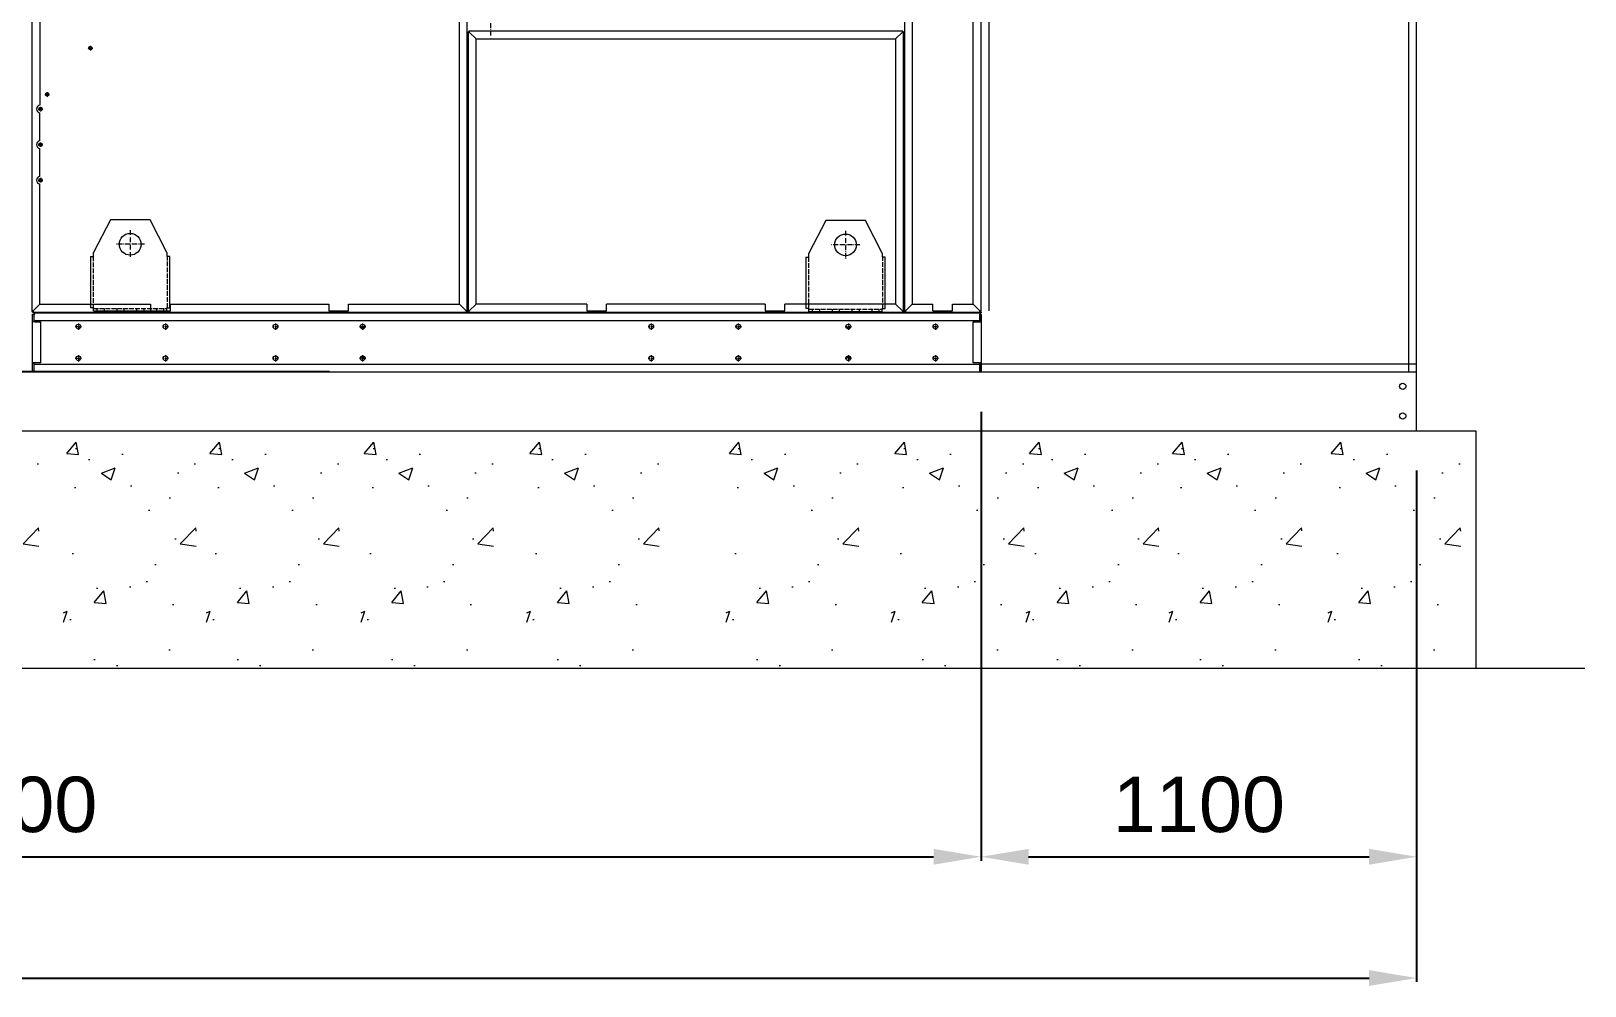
# Model space of a CAD drawing. Header units: millimetres. Extents: x -661502 to 32907, y -140885 to 22606.
# Drawn here: x 16593 to 20518, y 7843 to 10256 of the extents above; entities that cross this region are included whole.
import ezdxf

# ---------------------------------------------------------------- set-up
doc = ezdxf.new("R2010")
doc.units = ezdxf.units.MM
doc.linetypes.add('DASHDOT', pattern=[18.5, 12, -3, 0.5, -3])
doc.linetypes.add('DASHED', pattern=[15, 12, -3])
doc.layers.add('냉각탑_기초', color=23, linetype='Continuous')
doc.styles.get("Standard").update_dxf_attribs({"font": 'arial.ttf'})
doc.dimstyles.new('1.40', dxfattribs={"dimscale": 20, "dimtxt": 1.5, "dimasz": 1, "dimexe": 0.5, "dimexo": 0.5, "dimgap": 0.5, "dimtad": 1, "dimdec": 0, "dimzin": 0, "dimdsep": 46, "dimtxsty": 'Standard', "dimcen": 0, "dimclrd": 2, "dimclre": 2, "dimclrt": 3, "dimadec": 0, "dimazin": 0, "dimtfac": 1, "dimtdec": 0, "dimtmove": 0, "dimatfit": 0, "dimfxl": 1, "dimtolj": 1, "dimtzin": 0, "dimlwd": -1, "dimlwe": -1, "dimarcsym": 0})

# ---------------------------------------------------------------- blocks, each defined once
blk = doc.blocks.new('*D350')
at = {"color": 2, "transparency": 16777216}
for p, q in [((14092.7, 9293.8), (14092.7, 8159.1)), ((18992.7, 9293.8), (18992.7, 8159.1)), ((14212.7, 8169.1), (18872.7, 8169.1))]:
    blk.add_line(p, q, dxfattribs=at)
for points in [[(14212.7, 8189.1), (14212.7, 8149.1), (14092.7, 8169.1)], [(18872.7, 8189.1), (18872.7, 8149.1), (18992.7, 8169.1)]]:
    blk.add_solid(points, dxfattribs=at)
at = {"layer": 'Defpoints', "color": 0, "transparency": 16777216}
for p in [(14092.7, 9393.8), (18992.7, 9393.8), (18992.7, 8169.1)]:
    blk.add_point(p, dxfattribs=at)
at = {"color": 3, "lineweight": 5, "transparency": 16777216, "insert": (16542.7, 8300.5), "char_height": 140, "attachment_point": 5}
blk.add_mtext('\\A1;4900', dxfattribs=at)
blk = doc.blocks.new('*D351')
at = {"color": 2, "transparency": 16777216}
for p, q in [((18992.7, 9293.8), (18992.7, 8159.1)), ((20092.7, 9145.4), (20092.7, 8159.1)), ((19112.7, 8169.1), (19972.7, 8169.1))]:
    blk.add_line(p, q, dxfattribs=at)
for points in [[(19112.7, 8189.1), (19112.7, 8149.1), (18992.7, 8169.1)], [(19972.7, 8189.1), (19972.7, 8149.1), (20092.7, 8169.1)]]:
    blk.add_solid(points, dxfattribs=at)
at = {"layer": 'Defpoints', "color": 0, "transparency": 16777216}
for p in [(18992.7, 9393.8), (20092.7, 9245.4), (20092.7, 8169.1)]:
    blk.add_point(p, dxfattribs=at)
at = {"color": 3, "lineweight": 5, "transparency": 16777216, "insert": (19542.7, 8300.5), "char_height": 140, "attachment_point": 5}
blk.add_mtext('\\A1;1100', dxfattribs=at)
blk = doc.blocks.new('*D352')
at = {"color": 2, "transparency": 16777216}
for p, q in [((12392.7, 9145.4), (12392.7, 7852.7)), ((20092.7, 9145.4), (20092.7, 7852.7)), ((12512.7, 7862.7), (19972.7, 7862.7))]:
    blk.add_line(p, q, dxfattribs=at)
for points in [[(12512.7, 7882.7), (12512.7, 7842.7), (12392.7, 7862.7)], [(19972.7, 7882.7), (19972.7, 7842.7), (20092.7, 7862.7)]]:
    blk.add_solid(points, dxfattribs=at)
at = {"layer": 'Defpoints', "color": 0, "transparency": 16777216}
for p in [(12392.7, 9245.4), (20092.7, 9245.4), (20092.7, 7862.7)]:
    blk.add_point(p, dxfattribs=at)
at = {"color": 3, "lineweight": 5, "transparency": 16777216, "insert": (16242.7, 7994.2), "char_height": 140, "attachment_point": 5}
blk.add_mtext('\\A1;7700', dxfattribs=at)
blk = doc.blocks.new('457536')
at = {"color": 7, "lineweight": 5}
for p, q in [((114592.520962, 89152.297332), (114550.020962, 89069.297332)), ((114692.520962, 89152.297332), (114592.520962, 89152.297332)), ((114735.020962, 89069.297332), (114692.520962, 89152.297332)), ((114542.520962, 89059.297332), (114542.520962, 88929.797332)), ((114742.520962, 88929.797332), (114742.520962, 89059.297332)), ((114550.020962, 88922.297332), (114735.020962, 88922.297332))]:
    blk.add_line(p, q, dxfattribs=at)
at = {"color": 7, "linetype": 'DASHDOT', "lineweight": 5}
for p, q in [((114642.520962, 89126.047332), (114642.520962, 89054.547332)), ((114678.270962, 89090.297332), (114606.770962, 89090.297332))]:
    blk.add_line(p, q, dxfattribs=at)
at = {"color": 7, "lineweight": 5, "ltscale": 0.125}
for p, q in [((114550.020962, 89059.297332), (114550.020962, 89069.297332)), ((114735.020962, 89069.297332), (114735.020962, 89059.297332))]:
    blk.add_line(p, q, dxfattribs=at)
at = {"color": 7, "lineweight": 5, "ltscale": 0.09375}
for p, q in [((114542.520962, 89059.297332), (114550.020962, 89059.297332)), ((114742.520962, 89059.297332), (114735.020962, 89059.297332)), ((114550.020962, 88929.797332), (114542.520962, 88929.797332)), ((114550.020962, 88922.297332), (114550.020962, 88929.797332)), ((114735.020962, 88929.797332), (114742.520962, 88929.797332)), ((114735.020962, 88922.297332), (114735.020962, 88929.797332))]:
    blk.add_line(p, q, dxfattribs=at)
at = {"color": 7, "linetype": 'DASHED', "lineweight": 5}
for p, q in [((114548.520962, 89059.297332), (114548.520962, 88929.797332)), ((114736.520962, 88929.797332), (114736.520962, 89059.297332)), ((114550.020962, 88928.297332), (114735.020962, 88928.297332))]:
    blk.add_line(p, q, dxfattribs=at)
at = {"color": 7, "linetype": 'DASHED', "lineweight": 5, "ltscale": 0.075}
for p, q in [((114558.520962, 88928.297332), (114558.520962, 88922.297332)), ((114576.520962, 88928.297332), (114576.520962, 88922.297332)), ((114608.520962, 88928.297332), (114608.520962, 88922.297332)), ((114626.520962, 88928.297332), (114626.520962, 88922.297332)), ((114658.520962, 88928.297332), (114658.520962, 88922.297332)), ((114676.520962, 88928.297332), (114676.520962, 88922.297332)), ((114708.520962, 88928.297332), (114708.520962, 88922.297332)), ((114726.520962, 88928.297332), (114726.520962, 88922.297332))]:
    blk.add_line(p, q, dxfattribs=at)
at = {"color": 7, "lineweight": 5}
blk.add_circle((114642.520962, 89090.297332), 27.5, dxfattribs=at)
blk = doc.blocks.new('1')
at = {"color": 7, "lineweight": 20}
for p, q in [((16594.7, 12590.7), (16594.7, 9548.9)), ((17674.7, 9565.8), (17674.7, 12565.1)), ((17694.7, 9548.9), (17694.7, 12590.7)), ((18798.7, 12590.7), (18798.7, 9548.9)), ((18992.7, 9548.9), (18992.7, 12590.7)), ((19012.7, 9548.9), (19012.7, 12590.7)), ((16614.7, 12384.7), (16614.7, 10068.6)), ((18818.7, 12226.1), (18818.7, 9565.8)), ((18972.7, 9565.8), (18972.7, 11555.9)), ((17696.7, 10252.7), (17696.7, 9548.9)), ((18793.6, 10255.8), (17699.8, 10255.8)), ((17716.7, 10235.8), (17699.8, 10252.7)), ((17699.8, 10252.7), (17716.7, 10235.8)), ((18793.6, 10252.7), (18776.7, 10235.8)), ((18776.7, 10235.8), (18793.6, 10252.7)), ((18796.7, 9548.9), (18796.7, 10252.7)), ((17716.7, 9565.8), (17716.7, 10235.8)), ((17716.7, 10235.8), (18776.7, 10235.8)), ((18776.7, 10235.8), (18776.7, 9565.8)), ((16614.7, 9978.6), (16614.7, 10049)), ((16614.7, 9888.6), (16614.7, 9959)), ((16614.7, 9565.8), (16614.7, 9869)), ((16597.8, 9548.9), (16614.7, 9565.8)), ((16614.7, 9565.8), (16597.8, 9548.9)), ((16597.8, 9545.8), (17691.6, 9545.8)), ((16599.5, 9545.4), (18992.7, 9545.4)), ((16600.2, 9543.8), (18989.2, 9543.8)), ((16614.7, 9565.8), (16894.7, 9565.8)), ((16894.7, 9548.9), (16944.7, 9548.9)), ((16944.7, 9565.8), (17344.7, 9565.8)), ((17344.7, 9548.9), (17394.7, 9548.9)), ((17394.7, 9565.8), (17674.7, 9565.8)), ((17691.6, 9548.9), (17674.7, 9565.8)), ((17699.8, 9548.9), (17716.7, 9565.8)), ((17716.7, 9565.8), (17699.8, 9548.9)), ((17699.8, 9545.8), (18793.6, 9545.8)), ((17996.7, 9565.8), (17716.7, 9565.8)), ((17996.7, 9548.9), (18046.7, 9548.9)), ((18446.7, 9565.8), (18046.7, 9565.8)), ((18446.7, 9548.9), (18496.7, 9548.9)), ((18776.7, 9565.8), (18496.7, 9565.8)), ((18776.7, 9565.8), (18793.6, 9548.9)), ((18793.6, 9548.9), (18776.7, 9565.8)), ((18818.7, 9565.8), (18801.8, 9548.9)), ((18801.8, 9545.8), (18989.6, 9545.8)), ((18818.7, 9565.8), (18870.7, 9565.8)), ((18870.7, 9548.9), (18920.7, 9548.9)), ((18920.7, 9565.8), (18972.7, 9565.8)), ((18972.7, 9565.8), (18989.6, 9548.9)), ((18989.6, 9548.9), (18972.7, 9565.8)), ((16596.7, 9417), (16596.7, 9520.6)), ((18989.2, 9523.8), (16600.2, 9523.8)), ((16616.7, 9520.6), (16616.7, 9417)), ((18972.7, 9417), (18972.7, 9520.6)), ((18992.7, 9520.6), (18992.7, 9417)), ((16600.2, 9413.8), (18989.2, 9413.8)), ((18989.2, 9393.8), (16600.2, 9393.8))]:
    blk.add_line(p, q, dxfattribs=at)
at = {"color": 0, "lineweight": 20}
for p, q in [((20072.7, 9393.8), (20072.7, 12593.8)), ((20092.7, 9393.8), (20092.7, 12593.8)), ((18992.7, 9393.8), (12392.7, 9393.8)), ((18992.7, 9393.8), (14092.7, 9393.8)), ((20092.7, 9413.8), (18992.7, 9413.8)), ((18992.7, 9393.8), (18992.7, 9397)), ((20092.7, 9393.8), (18992.7, 9393.8)), ((20092.7, 9245.4), (20092.7, 9393.8))]:
    blk.add_line(p, q, dxfattribs=at)
at = {"color": 7, "lineweight": 20, "ltscale": 0.0375}
for p, q in [((17696.7, 10254.2), (17696.7, 10252.7)), ((17699.8, 10255.8), (17698.3, 10255.8)), ((17698.3, 10252.7), (17698.3, 10254.2)), ((17698.3, 10254.2), (17699.8, 10254.2)), ((18795.1, 10255.8), (18793.6, 10255.8)), ((18793.6, 10254.2), (18795.1, 10254.2)), ((18795.1, 10254.2), (18795.1, 10252.7)), ((18796.7, 10252.7), (18796.7, 10254.2)), ((16594.7, 9548.9), (16594.7, 9547.4)), ((16596.3, 9547.4), (16596.3, 9548.9)), ((16597.8, 9548.9), (16596.3, 9548.9)), ((16597.8, 9547.4), (16596.3, 9547.4)), ((16596.3, 9545.8), (16597.8, 9545.8)), ((16596.7, 9547.4), (16596.7, 9548.9)), ((16597.8, 9548.9), (16597.8, 9547.4)), ((17691.6, 9548.9), (17693.1, 9548.9)), ((17693.1, 9547.4), (17691.6, 9547.4)), ((17691.6, 9545.8), (17693.1, 9545.8)), ((17693.1, 9548.9), (17693.1, 9547.4)), ((17694.7, 9547.4), (17694.7, 9548.9)), ((17696.7, 9548.9), (17696.7, 9547.4)), ((17698.3, 9547.4), (17698.3, 9548.9)), ((17699.8, 9547.4), (17698.3, 9547.4)), ((17698.3, 9545.8), (17699.8, 9545.8)), ((18795.1, 9547.4), (18793.6, 9547.4)), ((18793.6, 9545.8), (18795.1, 9545.8)), ((18795.1, 9548.9), (18795.1, 9547.4)), ((18796.7, 9547.4), (18796.7, 9548.9)), ((18798.7, 9548.9), (18798.7, 9547.4)), ((18800.3, 9547.4), (18800.3, 9548.9)), ((18801.8, 9548.9), (18800.3, 9548.9)), ((18801.8, 9547.4), (18800.3, 9547.4)), ((18800.3, 9545.8), (18801.8, 9545.8)), ((18801.8, 9548.9), (18801.8, 9547.4)), ((18989.6, 9548.9), (18991.1, 9548.9)), ((18991.1, 9547.4), (18989.6, 9547.4)), ((18989.6, 9545.8), (18991.1, 9545.8)), ((18991.1, 9548.9), (18991.1, 9547.4)), ((18992.7, 9547.4), (18992.7, 9548.9))]:
    blk.add_line(p, q, dxfattribs=at)
at = {"color": 7, "lineweight": 20, "ltscale": 0.04}
for p, q in [((17696.7, 10254.2), (17698.3, 10254.2)), ((17698.3, 10255.8), (17698.3, 10254.2)), ((17699.8, 10255.8), (17699.8, 10254.2)), ((18795.1, 10255.8), (18795.1, 10254.2)), ((18796.7, 10254.2), (18795.1, 10254.2)), ((16594.7, 9548.9), (16596.3, 9548.9)), ((16594.7, 9547.4), (16596.3, 9547.4)), ((16596.3, 9545.8), (16596.3, 9547.4)), ((16597.8, 9545.8), (16597.8, 9547.4)), ((17691.6, 9545.8), (17691.6, 9547.4)), ((17694.7, 9548.9), (17693.1, 9548.9)), ((17693.1, 9545.8), (17693.1, 9547.4)), ((17694.7, 9547.4), (17693.1, 9547.4)), ((17696.7, 9548.9), (17698.3, 9548.9)), ((17696.7, 9547.4), (17698.3, 9547.4)), ((17698.3, 9545.8), (17698.3, 9547.4)), ((17699.8, 9545.8), (17699.8, 9547.4)), ((18796.7, 9548.9), (18795.1, 9548.9)), ((18796.7, 9547.4), (18795.1, 9547.4)), ((18795.1, 9545.8), (18795.1, 9547.4)), ((18798.7, 9548.9), (18800.3, 9548.9)), ((18798.7, 9547.4), (18800.3, 9547.4)), ((18800.3, 9545.8), (18800.3, 9547.4)), ((18801.8, 9545.8), (18801.8, 9547.4)), ((18989.6, 9545.8), (18989.6, 9547.4)), ((18992.7, 9548.9), (18991.1, 9548.9)), ((18992.7, 9547.4), (18991.1, 9547.4)), ((18991.1, 9545.8), (18991.1, 9547.4)), ((18992.7, 9545.4), (18992.7, 9543.8))]:
    blk.add_line(p, q, dxfattribs=at)
at = {"color": 7, "lineweight": 20, "ltscale": 0.011313}
for p, q in [((17696.7, 10252.7), (17697.2, 10252.7)), ((18793.6, 10255.8), (18793.6, 10255.3)), ((18796.7, 10252.7), (18796.3, 10252.7)), ((18793.6, 9545.8), (18793.6, 9546.2))]:
    blk.add_line(p, q, dxfattribs=at)
at = {"color": 7, "lineweight": 20, "ltscale": 0.0775}
for p, q in [((17699.8, 10252.7), (17696.7, 10252.7)), ((18793.6, 10252.7), (18793.6, 10255.8)), ((18793.6, 10252.7), (18796.7, 10252.7)), ((17691.6, 9548.9), (17691.6, 9545.8)), ((18793.6, 9548.9), (18793.6, 9545.8)), ((18989.6, 9548.9), (18989.6, 9545.8))]:
    blk.add_line(p, q, dxfattribs=at)
at = {"color": 7, "linetype": 'DASHDOT', "lineweight": 20}
blk.add_line((17753.6, 10275.5), (17753.6, 10243), dxfattribs=at)
at = {"color": 7, "linetype": 'DASHDOT', "lineweight": 20, "ltscale": 0.292502}
for p, q in [((16736.7, 10212.8), (16748.4, 10212.8)), ((16610.8, 10058.8), (16622.5, 10058.8)), ((16610.8, 9968.8), (16622.5, 9968.8)), ((16610.8, 9878.8), (16622.5, 9878.8))]:
    blk.add_line(p, q, dxfattribs=at)
at = {"color": 7, "linetype": 'DASHDOT', "lineweight": 20, "ltscale": 0.195001}
for p, q in [((16738.7, 10212.8), (16746.5, 10212.8)), ((16629.6, 10095.7), (16637.4, 10095.7)), ((16616.7, 10062.7), (16616.7, 10054.9)), ((16612.8, 9968.8), (16620.6, 9968.8))]:
    blk.add_line(p, q, dxfattribs=at)
at = {"color": 7, "linetype": 'DASHDOT', "lineweight": 20, "ltscale": 0.2925}
for p, q in [((16742.5, 10218.6), (16742.5, 10206.9)), ((16633.4, 10101.6), (16633.4, 10089.9)), ((16616.6, 10064.6), (16616.6, 10052.9)), ((16616.6, 9974.6), (16616.6, 9962.9)), ((16616.6, 9884.6), (16616.6, 9872.9))]:
    blk.add_line(p, q, dxfattribs=at)
at = {"color": 7, "linetype": 'DASHDOT', "lineweight": 20, "ltscale": 0.195}
for p, q in [((16742.6, 10216.7), (16742.6, 10208.9)), ((16633.5, 10099.6), (16633.5, 10091.8)), ((16616.7, 9972.7), (16616.7, 9964.9)), ((16616.8, 9882.7), (16616.8, 9874.9))]:
    blk.add_line(p, q, dxfattribs=at)
at = {"color": 7, "lineweight": 20, "ltscale": 0.1}
blk.add_line((17696.7, 10220), (17694.7, 10223.5), dxfattribs=at)
at = {"color": 7, "linetype": 'DASHDOT', "lineweight": 20, "ltscale": 0.292499}
blk.add_line((16627.6, 10095.8), (16639.3, 10095.8), dxfattribs=at)
at = {"color": 7, "linetype": 'DASHDOT', "lineweight": 20, "ltscale": 0.194998}
for p, q in [((16612.8, 10058.8), (16620.6, 10058.8)), ((16612.9, 9878.8), (16620.7, 9878.8))]:
    blk.add_line(p, q, dxfattribs=at)
at = {"color": 7, "lineweight": 20, "ltscale": 0.05}
for p, q in [((17696.7, 9850.4), (17694.7, 9850.4)), ((18798.7, 9850.4), (18796.7, 9850.4)), ((18796.7, 9850.4), (18798.7, 9850.4)), ((18798.7, 9830.4), (18796.7, 9830.4)), ((17694.7, 9740.4), (17696.7, 9740.4)), ((18796.7, 9740.4), (18798.7, 9740.4)), ((17694.7, 9720.4), (17696.7, 9720.4)), ((18796.7, 9720.4), (18798.7, 9720.4)), ((18796.7, 9565.4), (18798.7, 9565.4))]:
    blk.add_line(p, q, dxfattribs=at)
at = {"color": 7, "lineweight": 20, "ltscale": 0.049994}
for p, q in [((17696.7, 9830.4), (17694.7, 9830.4)), ((18798.7, 9700.4), (18796.7, 9700.4))]:
    blk.add_line(p, q, dxfattribs=at)
at = {"color": 7, "lineweight": 20, "ltscale": 0.0225}
for p, q in [((16596.7, 9539.7), (16596.7, 9540.6)), ((16596.7, 9539.7), (16596.7, 9540.6)), ((16599.9, 9539.7), (16599.9, 9540.6)), ((18989.5, 9539.7), (18989.5, 9540.6)), ((18992.7, 9539.7), (18992.7, 9540.6)), ((16596.7, 9397.9), (16596.7, 9397)), ((16596.7, 9397.9), (16596.7, 9397)), ((16599.9, 9397.9), (16599.9, 9397)), ((18989.5, 9397.9), (18989.5, 9397)), ((18992.7, 9397.9), (18992.7, 9397))]:
    blk.add_line(p, q, dxfattribs=at)
at = {"color": 7, "lineweight": 20, "ltscale": 0.08}
for p, q in [((16596.7, 9540.6), (16599.9, 9540.6)), ((16596.7, 9539.7), (16599.9, 9539.7)), ((18992.7, 9540.6), (18989.5, 9540.6)), ((18992.7, 9539.7), (18989.5, 9539.7)), ((16596.7, 9417), (16599.9, 9417)), ((16596.7, 9397.9), (16599.9, 9397.9)), ((16596.7, 9397), (16599.9, 9397)), ((18992.7, 9417), (18989.5, 9417)), ((18992.7, 9397.9), (18989.5, 9397.9)), ((18992.7, 9397), (18989.5, 9397))]:
    blk.add_line(p, q, dxfattribs=at)
at = {"color": 7, "lineweight": 20, "ltscale": 0.4775}
for p, q in [((16596.7, 9520.6), (16596.7, 9539.7)), ((16599.9, 9539.7), (16599.9, 9520.6)), ((18989.5, 9520.6), (18989.5, 9539.7)), ((18992.7, 9539.7), (18992.7, 9520.6)), ((16596.7, 9397.9), (16596.7, 9417)), ((16599.9, 9417), (16599.9, 9397.9)), ((18989.5, 9397.9), (18989.5, 9417)), ((18992.7, 9417), (18992.7, 9397.9))]:
    blk.add_line(p, q, dxfattribs=at)
at = {"color": 7, "lineweight": 20, "ltscale": 0.017501}
blk.add_line((16599.5, 9543.8), (16600.2, 9543.8), dxfattribs=at)
at = {"color": 7, "lineweight": 20, "ltscale": 0.0075}
for p, q in [((16600.2, 9540.6), (16599.9, 9540.6)), ((16600.2, 9397), (16599.9, 9397))]:
    blk.add_line(p, q, dxfattribs=at)
at = {"color": 7, "lineweight": 20, "ltscale": 0.13}
for p, q in [((16600.2, 9543.8), (16600.2, 9538.6)), ((18989.2, 9543.8), (18989.2, 9538.6)), ((16601.9, 9520.6), (16596.7, 9520.6)), ((18987.5, 9520.6), (18992.7, 9520.6)), ((16601.9, 9417), (16596.7, 9417)), ((16600.2, 9393.8), (16600.2, 9399)), ((18987.5, 9417), (18992.7, 9417)), ((18989.2, 9393.8), (18989.2, 9399))]:
    blk.add_line(p, q, dxfattribs=at)
at = {"color": 7, "lineweight": 20, "ltscale": 0.37}
for p, q in [((16600.2, 9523.8), (16600.2, 9538.6)), ((18989.2, 9538.6), (18989.2, 9523.8)), ((16601.9, 9520.6), (16616.7, 9520.6)), ((18972.7, 9520.6), (18987.5, 9520.6)), ((16600.2, 9399), (16600.2, 9413.8)), ((16616.7, 9417), (16601.9, 9417)), ((18987.5, 9417), (18972.7, 9417)), ((18989.2, 9413.8), (18989.2, 9399))]:
    blk.add_line(p, q, dxfattribs=at)
at = {"color": 7, "lineweight": 20, "ltscale": 0.4225}
for p, q in [((16894.7, 9565.8), (16894.7, 9548.9)), ((16944.7, 9548.9), (16944.7, 9565.8)), ((17344.7, 9565.8), (17344.7, 9548.9)), ((17394.7, 9548.9), (17394.7, 9565.8)), ((17996.7, 9565.8), (17996.7, 9548.9)), ((18046.7, 9548.9), (18046.7, 9565.8)), ((18446.7, 9565.8), (18446.7, 9548.9)), ((18496.7, 9548.9), (18496.7, 9565.8)), ((18870.7, 9548.9), (18870.7, 9565.8)), ((18920.7, 9548.9), (18920.7, 9565.8))]:
    blk.add_line(p, q, dxfattribs=at)
at = {"color": 7, "lineweight": 20, "ltscale": 0.010007}
for p, q in [((17193.7, 9545.4), (17193.7, 9545.8)), ((17446.7, 9545.4), (17446.7, 9545.8)), ((18640.7, 9545.4), (18640.7, 9545.8)), ((18893.7, 9545.4), (18893.7, 9545.8))]:
    blk.add_line(p, q, dxfattribs=at)
at = {"color": 7, "lineweight": 20, "ltscale": 0.087499}
blk.add_line((18989.2, 9543.8), (18992.7, 9543.8), dxfattribs=at)
at = {"color": 7, "lineweight": 20, "ltscale": 0.007482}
for p, q in [((18989.2, 9540.6), (18989.5, 9540.6)), ((18989.2, 9397), (18989.5, 9397))]:
    blk.add_line(p, q, dxfattribs=at)
at = {"color": 7, "lineweight": 20, "ltscale": 0.01003}
for p, q in [((16596.7, 9520.6), (16597.1, 9520.6)), ((18992.7, 9520.6), (18992.3, 9520.6))]:
    blk.add_line(p, q, dxfattribs=at)
at = {"color": 7, "linetype": 'DASHDOT', "lineweight": 20, "ltscale": 0.389999}
for p, q in [((16704.4, 9508.8), (16720, 9508.8)), ((16924.4, 9508.8), (16940, 9508.8)), ((17202.4, 9508.8), (17218, 9508.8)), ((16704.4, 9428.8), (16720, 9428.8)), ((16924.4, 9428.8), (16940, 9428.8)), ((17202.4, 9428.8), (17218, 9428.8))]:
    blk.add_line(p, q, dxfattribs=at)
at = {"color": 7, "linetype": 'DASHDOT', "lineweight": 20, "ltscale": 0.39}
for p, q in [((16712.2, 9516.6), (16712.2, 9501)), ((16932.2, 9516.6), (16932.2, 9501)), ((17210.2, 9516.6), (17210.2, 9501)), ((17430.2, 9516.6), (17430.2, 9501)), ((18159.2, 9516.6), (18159.2, 9501)), ((18379.2, 9516.6), (18379.2, 9501)), ((18657.2, 9516.6), (18657.2, 9501)), ((18877.2, 9516.6), (18877.2, 9501)), ((16712.2, 9436.6), (16712.2, 9421)), ((16932.2, 9436.6), (16932.2, 9421)), ((17210.2, 9436.6), (17210.2, 9421)), ((17430.2, 9436.6), (17430.2, 9421)), ((18159.2, 9436.6), (18159.2, 9421)), ((18379.2, 9436.6), (18379.2, 9421)), ((18657.2, 9436.6), (18657.2, 9421)), ((18877.2, 9436.6), (18877.2, 9421))]:
    blk.add_line(p, q, dxfattribs=at)
at = {"color": 7, "linetype": 'DASHDOT', "lineweight": 20, "ltscale": 0.389996}
for p, q in [((17422.4, 9508.8), (17438, 9508.8)), ((18151.4, 9508.8), (18167, 9508.8)), ((18371.4, 9508.8), (18387, 9508.8)), ((18649.4, 9508.8), (18665, 9508.8)), ((18869.4, 9508.8), (18885, 9508.8)), ((17422.4, 9428.8), (17438, 9428.8)), ((18151.4, 9428.8), (18167, 9428.8)), ((18371.4, 9428.8), (18387, 9428.8)), ((18649.4, 9428.8), (18665, 9428.8)), ((18869.4, 9428.8), (18885, 9428.8))]:
    blk.add_line(p, q, dxfattribs=at)
at = {"color": 7, "lineweight": 20, "ltscale": 0.272691}
for p, q in [((17435.7, 9506.3), (17424.8, 9506.3)), ((18662.7, 9506.3), (18651.8, 9506.3))]:
    blk.add_line(p, q, dxfattribs=at)
at = {"color": 7, "lineweight": 20, "ltscale": 0.272744}
for p, q in [((17424.8, 9431.3), (17435.7, 9431.3)), ((18651.8, 9431.3), (18662.7, 9431.3))]:
    blk.add_line(p, q, dxfattribs=at)
at = {"color": 7, "lineweight": 20, "ltscale": 0.280701}
for p, q in [((17148.7, 9395.4), (14436.7, 9395.4)), ((17346.7, 9395.4), (17148.7, 9395.4))]:
    blk.add_line(p, q, dxfattribs=at)
at = {"lineweight": 5}
blk.add_line((12392.7, 9245.4), (20092.7, 9245.4), dxfattribs=at)
at = {"color": 7, "lineweight": 20}
for centre, radius in [((16742.5, 10212.8), 4.5), ((16742.6, 10212.8), 3), ((16633.4, 10095.8), 4.5), ((16633.5, 10095.7), 3), ((16616.6, 10058.8), 4.5), ((16616.7, 10058.8), 3), ((16616.6, 9968.8), 4.5), ((16616.7, 9968.8), 3), ((16616.6, 9878.8), 4.5), ((16616.8, 9878.8), 3), ((16712.2, 9508.8), 6), ((16932.2, 9508.8), 6), ((17210.2, 9508.8), 6), ((17430.2, 9508.8), 6), ((18159.2, 9508.8), 6), ((18379.2, 9508.8), 6), ((18657.2, 9508.8), 6), ((18877.2, 9508.8), 6), ((16712.2, 9428.8), 6), ((16932.2, 9428.8), 6), ((17210.2, 9428.8), 6), ((17430.2, 9428.8), 6), ((18159.2, 9428.8), 6), ((18379.2, 9428.8), 6), ((18657.2, 9428.8), 6), ((18877.2, 9428.8), 6)]:
    blk.add_circle(centre, radius, dxfattribs=at)
at = {"lineweight": 20}
for centre in [(20057.7, 9357.9), (20057.7, 9282.9)]:
    blk.add_circle(centre, 8, dxfattribs=at)
at = {"color": 7, "lineweight": 20}
for centre, radius, start, end in [((16616.6, 10058.8), 10, 100.9528, 259.0472), ((16616.6, 9968.8), 10, 100.9528, 259.0472), ((16616.6, 9878.8), 10, 100.9528, 259.0472), ((16599.5, 9546.6), 2.8, 196.6008, 270), ((16599.5, 9546.6), 1.2, 221.8083, 270), ((18987.5, 9538.6), 5.2, 22.62, 70.9179), ((17177.9, 9399), 5.2, 269.7376, 270), ((17242.5, 9399), 5.2, 270, 270.2624), ((17462.5, 9399), 5.2, 270, 270.2624), ((18624.9, 9399), 5.2, 269.7376, 270), ((18689.5, 9399), 5.2, 270, 270.2624), ((18844.9, 9399), 5.2, 269.7376, 270), ((18909.5, 9399), 5.2, 270, 270.2624)]:
    blk.add_arc(centre, radius, start, end, dxfattribs=at)
at = {"color": 0, "lineweight": 20}
for p in [(-97799.3, -79373.4), (-95992.3, -79374.9)]:
    blk.add_blockref('457536', p, dxfattribs=at)

msp = doc.modelspace()

# ---------------------------------------------------------------- hatches: boundary and pattern name
at = {"layer": '냉각탑_기초', "lineweight": 20, "ltscale": 30}
h = msp.add_hatch(dxfattribs=at)
h.set_pattern_fill('AR-CONC', color=256, scale=50, style=0)
h.set_pattern_definition([(50, (1683.98, -7295.88), (358.63, -31.376), [37.5, -412.5]), (355, (1683.98, -7295.88), (-69.3757, 376.096), [30, -330]), (100.4514, (1713.87, -7298.5), (289.2547, 344.72), [31.87, -350.571]), (46.1842, (1684, -7195.9), (533.6205, -82.7595), [56.25, -618.75]), (96.6356, (1728.45, -7202.8), (467.331, 487.059), [47.805, -525.856]), (351.1842, (1684, -7195.9), (467.331, 487.059), [45, -495]), (21, (1733.98, -7220.88), (298.4535, -201.3094), [37.5, -412.5]), (326, (1733.98, -7220.88), (121.6577, 362.575), [30, -330]), (71.4514, (1758.85, -7237.65), (420.1113, 161.265), [31.87, -350.571]), (37.5, (1683.98, -7295.88), (6.0799, 166.4469), [0, -326, 0, -335, 0, -331.25]), (7.5, (1683.98, -7295.88), (131.5348, 197.2059), [0, -191, 0, -318.5, 0, -126.25]), (327.5, (1572.48, -7295.88), (266.9112, -11.2774), [0, -125, 0, -390, 0, -517.5]), (317.5, (1522.48, -7295.88), (291.593, 50.0525), [0, -162.5, 0, -259, 0, -367.5])])
h.paths.add_polyline_path([(16612.5, 9245.4), (16277.5, 9245.4), (16277.5, 8645.4), (16612.5, 8645.4)])
h = msp.add_hatch(dxfattribs=at)
h.set_pattern_fill('AR-CONC', color=256, scale=50, style=0)
h.set_pattern_definition([(50, (2081.07, -7295.88), (358.63, -31.376), [37.5, -412.5]), (355, (2081.07, -7295.88), (-69.3757, 376.096), [30, -330]), (100.4514, (2110.96, -7298.5), (289.2547, 344.72), [31.87, -350.571]), (46.1842, (2081.07, -7195.9), (533.6205, -82.7595), [56.25, -618.75]), (96.6356, (2125.54, -7202.8), (467.331, 487.059), [47.805, -525.856]), (351.1842, (2081.07, -7195.9), (467.331, 487.059), [45, -495]), (21, (2131.07, -7220.88), (298.4535, -201.3094), [37.5, -412.5]), (326, (2131.07, -7220.88), (121.6577, 362.575), [30, -330]), (71.4514, (2155.94, -7237.65), (420.1113, 161.265), [31.87, -350.571]), (37.5, (2081.07, -7295.88), (6.0799, 166.4469), [0, -326, 0, -335, 0, -331.25]), (7.5, (2081.07, -7295.88), (131.5348, 197.2059), [0, -191, 0, -318.5, 0, -126.25]), (327.5, (1969.57, -7295.88), (266.9112, -11.2774), [0, -125, 0, -390, 0, -517.5]), (317.5, (1919.57, -7295.88), (291.593, 50.0525), [0, -162.5, 0, -259, 0, -367.5])])
h.paths.add_polyline_path([(17009.6, 9245.4), (16674.6, 9245.4), (16674.6, 8645.4), (17009.6, 8645.4)])
h = msp.add_hatch(dxfattribs=at)
h.set_pattern_fill('AR-CONC', color=256, scale=50, style=0)
h.set_pattern_definition([(50, (2442.7, -7295.88), (358.63, -31.376), [37.5, -412.5]), (355, (2442.7, -7295.88), (-69.3757, 376.096), [30, -330]), (100.4514, (2472.6, -7298.5), (289.2547, 344.72), [31.87, -350.571]), (46.1842, (2442.7, -7195.9), (533.6205, -82.7595), [56.25, -618.75]), (96.6356, (2487.17, -7202.8), (467.331, 487.059), [47.805, -525.856]), (351.1842, (2442.7, -7195.9), (467.331, 487.059), [45, -495]), (21, (2492.7, -7220.88), (298.4535, -201.3094), [37.5, -412.5]), (326, (2492.7, -7220.88), (121.6577, 362.575), [30, -330]), (71.4514, (2517.57, -7237.65), (420.1113, 161.265), [31.87, -350.571]), (37.5, (2442.7, -7295.88), (6.0799, 166.4469), [0, -326, 0, -335, 0, -331.25]), (7.5, (2442.7, -7295.88), (131.5348, 197.2059), [0, -191, 0, -318.5, 0, -126.25]), (327.5, (2331.2, -7295.88), (266.9112, -11.2774), [0, -125, 0, -390, 0, -517.5]), (317.5, (2281.2, -7295.88), (291.593, 50.0525), [0, -162.5, 0, -259, 0, -367.5])])
h.paths.add_polyline_path([(17371.2, 9245.4), (17036.2, 9245.4), (17036.2, 8645.4), (17371.2, 8645.4)])
h = msp.add_hatch(dxfattribs=at)
h.set_pattern_fill('AR-CONC', color=256, scale=50, style=0)
h.set_pattern_definition([(50, (2832.7, -7295.88), (358.63, -31.376), [37.5, -412.5]), (355, (2832.7, -7295.88), (-69.3757, 376.096), [30, -330]), (100.4514, (2862.6, -7298.5), (289.2547, 344.72), [31.87, -350.571]), (46.1842, (2832.7, -7195.9), (533.6205, -82.7595), [56.25, -618.75]), (96.6356, (2877.17, -7202.8), (467.331, 487.059), [47.805, -525.856]), (351.1842, (2832.7, -7195.9), (467.331, 487.059), [45, -495]), (21, (2882.7, -7220.88), (298.4535, -201.3094), [37.5, -412.5]), (326, (2882.7, -7220.88), (121.6577, 362.575), [30, -330]), (71.4514, (2907.57, -7237.65), (420.1113, 161.265), [31.87, -350.571]), (37.5, (2832.7, -7295.88), (6.0799, 166.4469), [0, -326, 0, -335, 0, -331.25]), (7.5, (2832.7, -7295.88), (131.5348, 197.2059), [0, -191, 0, -318.5, 0, -126.25]), (327.5, (2721.2, -7295.88), (266.9112, -11.2774), [0, -125, 0, -390, 0, -517.5]), (317.5, (2671.2, -7295.88), (291.593, 50.0525), [0, -162.5, 0, -259, 0, -367.5])])
h.paths.add_polyline_path([(17761.2, 9245.4), (17426.2, 9245.4), (17426.2, 8645.4), (17761.2, 8645.4)])
h = msp.add_hatch(dxfattribs=at)
h.set_pattern_fill('AR-CONC', color=256, scale=50, style=0)
h.set_pattern_definition([(50, (3251.2, -7295.88), (358.63, -31.376), [37.5, -412.5]), (355, (3251.2, -7295.88), (-69.3757, 376.096), [30, -330]), (100.4514, (3281.1, -7298.5), (289.2547, 344.72), [31.87, -350.571]), (46.1842, (3251.2, -7195.9), (533.6205, -82.7595), [56.25, -618.75]), (96.6356, (3295.7, -7202.8), (467.331, 487.059), [47.805, -525.856]), (351.1842, (3251.2, -7195.9), (467.331, 487.059), [45, -495]), (21, (3301.2, -7220.88), (298.4535, -201.3094), [37.5, -412.5]), (326, (3301.2, -7220.88), (121.6577, 362.575), [30, -330]), (71.4514, (3326.08, -7237.65), (420.1113, 161.265), [31.87, -350.571]), (37.5, (3251.2, -7295.88), (6.0799, 166.4469), [0, -326, 0, -335, 0, -331.25]), (7.5, (3251.2, -7295.88), (131.5348, 197.2059), [0, -191, 0, -318.5, 0, -126.25]), (327.5, (3139.7, -7295.88), (266.9112, -11.2774), [0, -125, 0, -390, 0, -517.5]), (317.5, (3089.7, -7295.88), (291.593, 50.0525), [0, -162.5, 0, -259, 0, -367.5])])
h.paths.add_polyline_path([(18179.7, 9245.4), (17844.7, 9245.4), (17844.7, 8645.4), (18179.7, 8645.4)])
h = msp.add_hatch(dxfattribs=at)
h.set_pattern_fill('AR-CONC', color=256, scale=50, style=0)
h.set_pattern_definition([(50, (3754.96, -7295.88), (358.63, -31.376), [37.5, -412.5]), (355, (3754.96, -7295.88), (-69.3757, 376.096), [30, -330]), (100.4514, (3784.85, -7298.5), (289.2547, 344.72), [31.87, -350.571]), (46.1842, (3754.96, -7195.9), (533.6205, -82.7595), [56.25, -618.75]), (96.6356, (3799.43, -7202.8), (467.331, 487.059), [47.805, -525.856]), (351.1842, (3754.96, -7195.9), (467.331, 487.059), [45, -495]), (21, (3804.96, -7220.88), (298.4535, -201.3094), [37.5, -412.5]), (326, (3804.96, -7220.88), (121.6577, 362.575), [30, -330]), (71.4514, (3829.83, -7237.65), (420.1113, 161.265), [31.87, -350.571]), (37.5, (3754.96, -7295.88), (6.0799, 166.4469), [0, -326, 0, -335, 0, -331.25]), (7.5, (3754.96, -7295.88), (131.5348, 197.2059), [0, -191, 0, -318.5, 0, -126.25]), (327.5, (3643.46, -7295.88), (266.9112, -11.2774), [0, -125, 0, -390, 0, -517.5]), (317.5, (3593.46, -7295.88), (291.593, 50.0525), [0, -162.5, 0, -259, 0, -367.5])])
h.paths.add_polyline_path([(18683.5, 9245.4), (18348.5, 9245.4), (18348.5, 8645.4), (18683.5, 8645.4)])
h = msp.add_hatch(dxfattribs=at)
h.set_pattern_fill('AR-CONC', color=256, scale=50, style=0)
h.set_pattern_definition([(50, (4172.87, -7295.88), (358.63, -31.376), [37.5, -412.5]), (355, (4172.87, -7295.88), (-69.3757, 376.096), [30, -330]), (100.4514, (4202.76, -7298.5), (289.2547, 344.72), [31.87, -350.571]), (46.1842, (4172.87, -7195.9), (533.6205, -82.7595), [56.25, -618.75]), (96.6356, (4217.34, -7202.8), (467.331, 487.059), [47.805, -525.856]), (351.1842, (4172.9, -7195.9), (467.331, 487.059), [45, -495]), (21, (4222.87, -7220.88), (298.4535, -201.3094), [37.5, -412.5]), (326, (4222.87, -7220.88), (121.6577, 362.575), [30, -330]), (71.4514, (4247.75, -7237.65), (420.1113, 161.265), [31.87, -350.571]), (37.5, (4172.87, -7295.88), (6.0799, 166.4469), [0, -326, 0, -335, 0, -331.25]), (7.5, (4172.87, -7295.88), (131.5348, 197.2059), [0, -191, 0, -318.5, 0, -126.25]), (327.5, (4061.37, -7295.88), (266.9112, -11.2774), [0, -125, 0, -390, 0, -517.5]), (317.5, (4011.37, -7295.88), (291.593, 50.0525), [0, -162.5, 0, -259, 0, -367.5])])
h.paths.add_polyline_path([(19101.4, 9245.4), (18766.4, 9245.4), (18766.4, 8645.4), (19101.4, 8645.4)])
h = msp.add_hatch(dxfattribs=at)
h.set_pattern_fill('AR-CONC', color=256, scale=50, style=0)
h.set_pattern_definition([(50, (4513.24, -7295.88), (358.63, -31.376), [37.5, -412.5]), (355, (4513.24, -7295.88), (-69.3757, 376.096), [30, -330]), (100.4514, (4543.13, -7298.5), (289.2547, 344.72), [31.87, -350.571]), (46.1842, (4513.24, -7195.9), (533.6205, -82.7595), [56.25, -618.75]), (96.6356, (4557.7, -7202.8), (467.331, 487.059), [47.805, -525.856]), (351.1842, (4513.24, -7195.9), (467.331, 487.059), [45, -495]), (21, (4563.24, -7220.88), (298.4535, -201.3094), [37.5, -412.5]), (326, (4563.24, -7220.88), (121.6577, 362.575), [30, -330]), (71.4514, (4588.1, -7237.65), (420.1113, 161.265), [31.87, -350.571]), (37.5, (4513.24, -7295.88), (6.0799, 166.4469), [0, -326, 0, -335, 0, -331.25]), (7.5, (4513.24, -7295.88), (131.5348, 197.2059), [0, -191, 0, -318.5, 0, -126.25]), (327.5, (4401.74, -7295.88), (266.9112, -11.2774), [0, -125, 0, -390, 0, -517.5]), (317.5, (4351.74, -7295.88), (291.593, 50.0525), [0, -162.5, 0, -259, 0, -367.5])])
h.paths.add_polyline_path([(19441.8, 9245.4), (19106.8, 9245.4), (19106.8, 8645.4), (19441.8, 8645.4)])
h = msp.add_hatch(dxfattribs=at)
h.set_pattern_fill('AR-CONC', color=256, scale=50, style=0)
h.set_pattern_definition([(50, (4874.52, -7295.88), (358.63, -31.376), [37.5, -412.5]), (355, (4874.5, -7295.88), (-69.3757, 376.096), [30, -330]), (100.4514, (4904.4, -7298.5), (289.2547, 344.72), [31.87, -350.571]), (46.1842, (4874.5, -7195.9), (533.6205, -82.7595), [56.25, -618.75]), (96.6356, (4919, -7202.8), (467.331, 487.059), [47.805, -525.856]), (351.1842, (4874.5, -7195.9), (467.331, 487.059), [45, -495]), (21, (4924.52, -7220.88), (298.4535, -201.3094), [37.5, -412.5]), (326, (4924.5, -7220.88), (121.6577, 362.575), [30, -330]), (71.4514, (4949.4, -7237.65), (420.1113, 161.265), [31.87, -350.571]), (37.5, (4874.52, -7295.88), (6.0799, 166.4469), [0, -326, 0, -335, 0, -331.25]), (7.5, (4874.52, -7295.88), (131.5348, 197.2059), [0, -191, 0, -318.5, 0, -126.25]), (327.5, (4763.02, -7295.88), (266.9112, -11.2774), [0, -125, 0, -390, 0, -517.5]), (317.5, (4713.02, -7295.88), (291.593, 50.0525), [0, -162.5, 0, -259, 0, -367.5])])
h.paths.add_polyline_path([(19803, 9245.4), (19468, 9245.4), (19468, 8645.4), (19803, 8645.4)])
h = msp.add_hatch(dxfattribs=at)
h.set_pattern_fill('AR-CONC', color=256, scale=50, style=0)
h.set_pattern_definition([(50, (5275.5, -7295.88), (358.63, -31.376), [37.5, -412.5]), (355, (5275.5, -7295.88), (-69.3757, 376.096), [30, -330]), (100.4514, (5305.38, -7298.5), (289.2547, 344.72), [31.87, -350.571]), (46.1842, (5275.5, -7195.9), (533.6205, -82.7595), [56.25, -618.75]), (96.6356, (5319.96, -7202.8), (467.331, 487.059), [47.805, -525.856]), (351.1842, (5275.5, -7195.9), (467.331, 487.059), [45, -495]), (21, (5325.5, -7220.88), (298.4535, -201.3094), [37.5, -412.5]), (326, (5325.5, -7220.88), (121.6577, 362.575), [30, -330]), (71.4514, (5350.36, -7237.65), (420.1113, 161.265), [31.87, -350.571]), (37.5, (5275.49, -7295.88), (6.0799, 166.4469), [0, -326, 0, -335, 0, -331.25]), (7.5, (5275.5, -7295.88), (131.5348, 197.2059), [0, -191, 0, -318.5, 0, -126.25]), (327.5, (5163.99, -7295.88), (266.9112, -11.2774), [0, -125, 0, -390, 0, -517.5]), (317.5, (5114, -7295.88), (291.593, 50.0525), [0, -162.5, 0, -259, 0, -367.5])])
h.paths.add_polyline_path([(20204, 9245.4), (19869, 9245.4), (19869, 8645.4), (20204, 8645.4)])

# ---------------------------------------------------------------- linework, layer by layer
for p, q in [((12242.7, 9245.4), (20242.7, 9245.4)), ((20242.7, 9245.4), (20242.7, 8645.4)), ((11932.5, 8645.4), (20517.9, 8645.4))]:
    msp.add_line(p, q, dxfattribs=at)

# ---------------------------------------------------------------- block references
msp.add_blockref('1', (0, 0))

# ---------------------------------------------------------------- dimensions: what is measured, and where the dimension line sits
at = {"lineweight": 5}
for base, p1, p2, picture, middle in [((18992.7, 8169.1), (14092.7, 9393.8), (18992.7, 9393.8), '*D350', (16542.7, 8300.5)), ((20092.7, 8169.1), (18992.7, 9393.8), (20092.7, 9245.4), '*D351', (19542.7, 8300.5)), ((20092.7, 7862.7), (12392.7, 9245.4), (20092.7, 9245.4), '*D352', (16242.7, 7994.2))]:
    dim = msp.add_linear_dim(base=base, p1=p1, p2=p2, dimstyle='1.40', override={"dimtxt": 7, "dimasz": 6, "dimexo": 5, "dimgap": 3}, dxfattribs=at)
    dim.commit()
    dim.dimension.update_dxf_attribs({"geometry": picture, "text_midpoint": middle})

doc.saveas('drawing.dxf')
